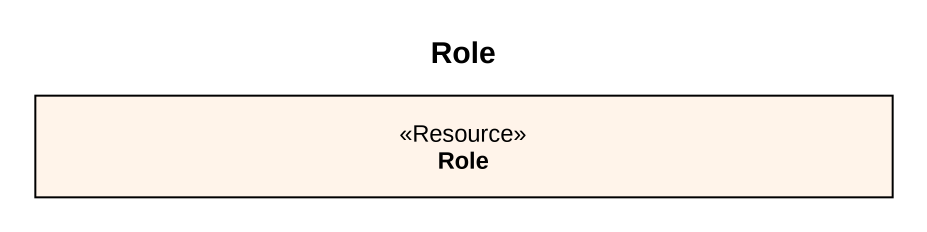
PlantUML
@startuml
title Role
hide circle
hide empty members
class Role <<Resource>> #FFF4EA
@enduml
